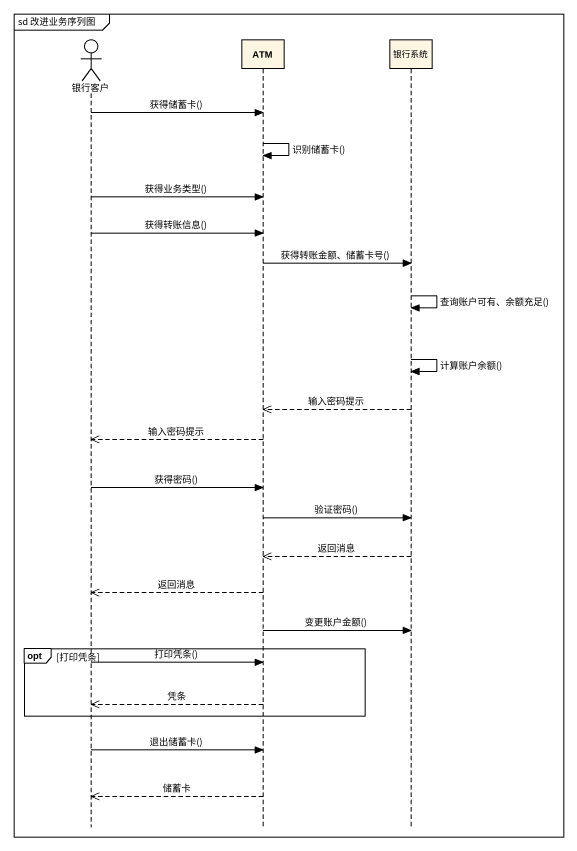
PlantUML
@startuml
mainframe sd 改进业务序列图
hide footbox
actor 银行客户
participant ATM
participant 银行系统

银行客户 -> ATM : 获得储蓄卡()
ATM -> ATM : 识别储蓄卡()
银行客户 -> ATM : 获得业务类型()
银行客户 -> ATM : 获得转账信息()
ATM -> 银行系统 : 获得转账金额、储蓄卡号()
银行系统 -> 银行系统 : 查询账户可有、余额充足()
银行系统 -> 银行系统 : 计算账户余额()
银行系统 -->> ATM : 输入密码提示
ATM -->> 银行客户 : 输入密码提示
银行客户 -> ATM : 获得密码()
ATM -> 银行系统 : 验证密码()
银行系统 -->> ATM : 返回消息
ATM -->> 银行客户 : 返回消息
ATM -> 银行系统 : 变更账户金额()
opt 打印凭条
  银行客户 -> ATM : 打印凭条()
  ATM -->> 银行客户 : 凭条
end
银行客户 -> ATM : 退出储蓄卡()
ATM -->> 银行客户 : 储蓄卡
@enduml
